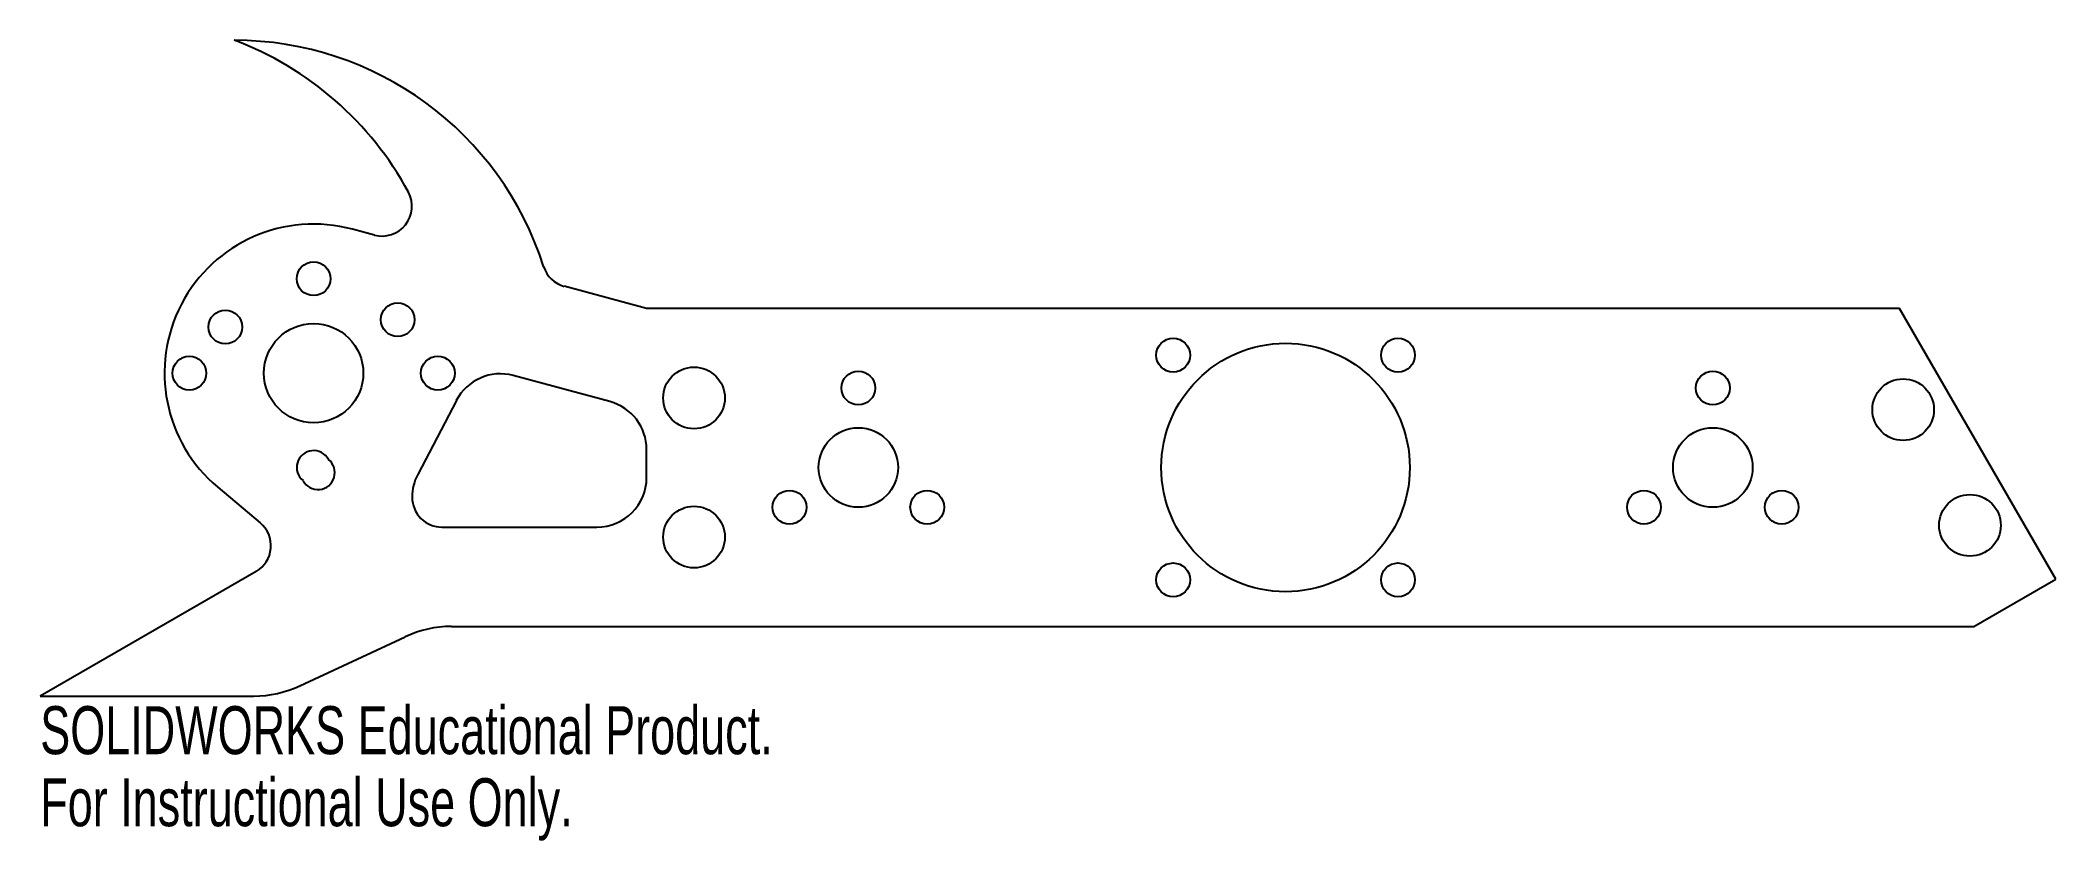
# Model space of a CAD drawing. Header units: millimetres. Extents: x -125 to 77, y -38 to 43.
import ezdxf

# ---------------------------------------------------------------- set-up
doc = ezdxf.new("R2010")
doc.units = ezdxf.units.MM
doc.styles.add('SLDTEXTSTYLE0', font='TXT', dxfattribs={"width": 0.7})

msp = doc.modelspace()

# ---------------------------------------------------------------- linework, layer by layer
at = {"color": 7, "linetype": 'Continuous', "lineweight": 25}
for p, q in [((-91.67, 23.39), (-93.87, 23.98)), ((-64.28, 16), (-72.56, 18.24)), ((61.75, 16), (-64.28, 16)), ((77.48, -11.24), (61.75, 16)), ((-67.97, 6.64), (-77.69, 9.26)), ((-83.42, 6.75), (-87.3, -0.69)), ((-64.28, -1), (-64.28, 1.81)), ((-107.42, -1.99), (-103.15, -5.57)), ((-84.87, -6), (-69.28, -6)), ((-103.57, -10.47), (-125.28, -23)), ((69.23, -16), (77.48, -11.24)), ((-83.91, -16), (69.23, -16)), ((-99.15, -21.97), (-88.56, -17.03)), ((-125.28, -23), (-103.8, -23))]:
    msp.add_line(p, q, dxfattribs=at)
for centre, radius in [((-97.78, 19), 1.7), ((-89.32, 14.88), 1.7), ((-106.66, 14.14), 1.7), ((-97.78, 9.5), 5), ((-11.31, 11.31), 1.7), ((0, 0), 12.5), ((11.31, 11.31), 1.7), ((-110.28, 9.5), 1.7), ((-85.28, 9.5), 1.7), ((-59.51, 7), 3.1), ((-42.98, 8), 1.7), ((42.98, 8), 1.7), ((62.13, 5.82), 3.1), ((-42.98, 0), 4), ((42.98, 0), 4), ((-59.51, -7), 3.1), ((-49.91, -4), 1.7), ((-36.05, -4), 1.7), ((36.05, -4), 1.7), ((49.91, -4), 1.7), ((68.85, -5.82), 3.1), ((-11.31, -11.31), 1.7), ((11.31, -11.31), 1.7)]:
    msp.add_circle(centre, radius, dxfattribs=at)
for centre, radius, start, end in [((-105.78, 10.33), 32.67, 17.6264, 90), ((-117.31, 12.08), 33, 28.2574, 69.5368), ((-90.89, 26.29), 3, 254.9046, 28.2574), ((-97.78, 9.5), 15, 74.9046, 230), ((-71.78, 21.13), 3, 197.6264, 254.9046), ((-78.99, 4.43), 5, 74.9046, 152.4523), ((-69.28, 1.81), 5, 0, 74.9046), ((-97.78, 0), 1.7, 28.3665, 231.1264), ((-97.35, -0.52), 1.7, 208.3665, 51.1264), ((-82.87, -3.01), 5, 152.4523, 179.7941), ((-69.28, -1), 5, 270, 0), ((-84.87, -3), 3, 179.7941, 270), ((-105.07, -7.87), 3, 300, 50), ((-83.91, -27), 11, 90, 115), ((-103.8, -12), 11, 270, 295)]:
    msp.add_arc(centre, radius, start, end, dxfattribs=at)

# ---------------------------------------------------------------- texts
at = {"color": 7, "linetype": 'Continuous', "char_height": 4.8336, "attachment_point": 1, "style": 'SLDTEXTSTYLE0'}
for s, insert in [('SOLIDWORKS Educational Product.', (-125.28, -24.02)), ('For Instructional Use Only.', (-125.28, -31.27))]:
    msp.add_mtext(s, dxfattribs=dict(at, insert=insert))

doc.saveas('drawing.dxf')
